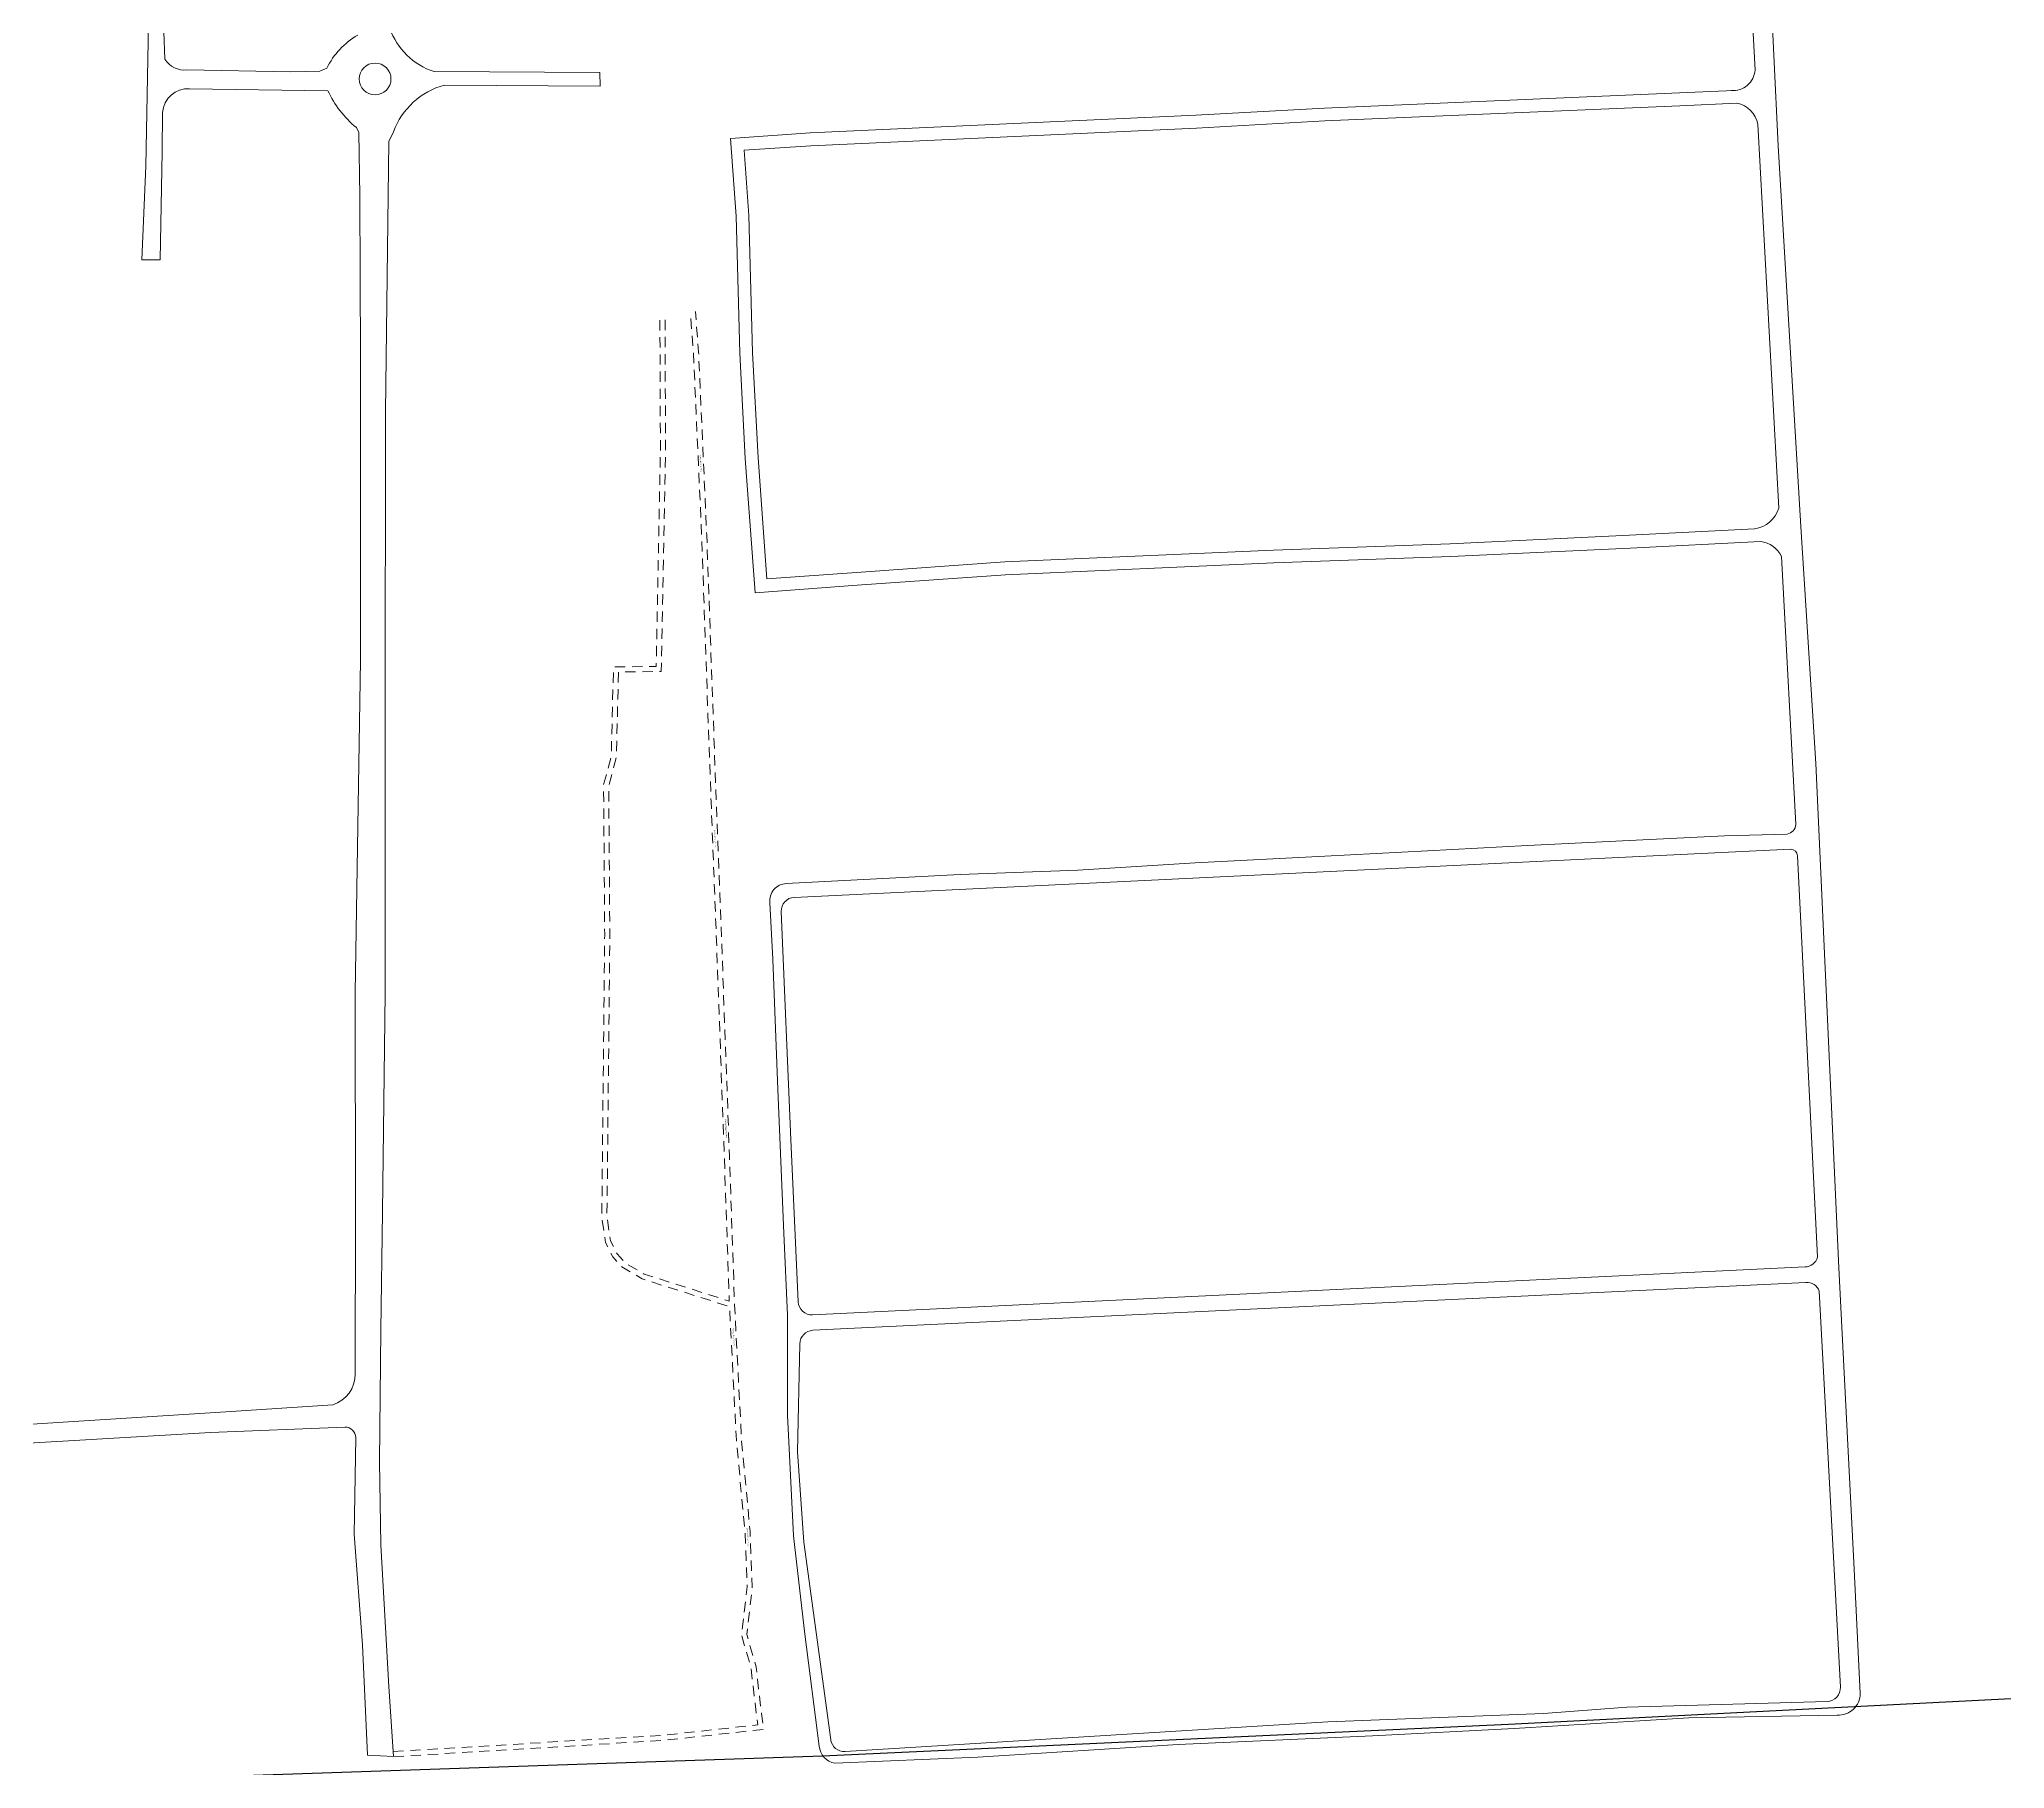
# Model space of a CAD drawing. Header units: metres. Extents: x 556238 to 587446, y 1177111 to 1219372.
# Drawn here: x 579595 to 580740, y 1193131 to 1194139 of the extents above; entities that cross this region are included whole.
import ezdxf

# ---------------------------------------------------------------- set-up
doc = ezdxf.new("R2010")
doc.units = ezdxf.units.M
doc.header["$MEASUREMENT"] = 0
doc.linetypes.add('Xr_Nen GT$0$MON', pattern=[10, 6, -4])
doc.layers.add('VUNG CONG NGHIEP', color=8, linetype='Continuous')
doc.layers.add('Xr_Nen GT$0$DUONG NHUA', color=38, linetype='Continuous', lineweight=0)
doc.layers.add('Xr_Nen GT$0$DUONG_DA', color=38, linetype='Xr_Nen GT$0$MON', lineweight=0)
doc.styles.add('Xr_Nen GT$0$ROMANC', font='romanc.shx')

msp = doc.modelspace()

# ---------------------------------------------------------------- linework, layer by layer
at = {"layer": 'VUNG CONG NGHIEP', "ltscale": 5}
msp.add_polyline3d([(582420.03026, 1193738.83439, 0), (582308.72901, 1193229.96251, 0), (581999.88899, 1193225.33083, 0), (581735.56861, 1193213.36488, 0), (581348.89422, 1193193.96371, 0), (580850.30903, 1193176.96013, 0), (580450.98959, 1193156.54806, 0), (580051.23884, 1193138.11147, 0), (577907.20261, 1193065.23337, 0), (577560.03087, 1193109.667, 0), (577628.46521, 1193854.00833, 0), (577667.52975, 1193964.30377, 0), (578100.5298, 1194651.68227, 0), (579296.4656, 1194655.99136, 0), (579787.13401, 1194716.85365, 0), (580352.57548, 1194870.63588, 0), (580941.1956, 1194483.72204, 0), (582420.03026, 1193738.83439, 0)], close=True, dxfattribs=at)
at = {"layer": 'Xr_Nen GT$0$DUONG NHUA', "flags": 128}
for points in [[(580561.09356, 1194741.68454), (580594.65341, 1194120.94836, -0.4213221886), (580580.65004, 1194109.0945)], [(580049.35926, 1193143.97291, 0.3468045232), (580058.57083, 1193133.9383), (580141.89184, 1193137.39729), (580258.46251, 1193144.9073), (580371.83912, 1193150.00907), (580454.38046, 1193154.13067), (580556.11968, 1193160.34327), (580642.55694, 1193161.94822, 0.4285116294), (580655.9052, 1193174.561), (580652.45133, 1193247.09877), (580645.34788, 1193384.41896), (580643.499, 1193422.795), (580630.1135, 1193716.80536), (580621.4228, 1193854.87728), (580608.16294, 1194076.86736), (580600.51072, 1194235.50304), (580591.49313, 1194388.91135), (580587.033, 1194438.008), (580579.87037, 1194616.96428), (580571.97534, 1194722.65583, -0.6359637694), (580583.58343, 1194729.99362)], [(579658.63618, 1194148.05829), (579656.96912, 1194065.05668), (579654.6285, 1194010.31967), (579665.32693, 1194010.31967), (579666.59006, 1194073.45309), (579666.8048, 1194096.30385, -0.4068315715), (579682.48442, 1194110.14301), (579763.05337, 1194108.97207, 0.1074009724), (579779.67282, 1194087.42545), (579781.09775, 1194084.64801), (579781.65988, 1194047.60547), (579782.10988, 1193953.5624), (579782.00296, 1193776.98525), (579778.986, 1193583.123), (579779.16265, 1193454.21276), (579778.98303, 1193360.84663, -0.3293878068), (579765.92003, 1193342.82009), (579703.64217, 1193338.75571), (579553.71643, 1193329.33934)], [(579578.68235, 1193319.96323), (579694.61014, 1193326.81939), (579772.97737, 1193329.90718, -0.4079262304), (579779.38481, 1193323.68433), (579778.42109, 1193267.49069), (579783.22376, 1193202.9086), (579786.09, 1193138.652), (579801.3448, 1193137.78594), (579798.70041, 1193178.58968), (579793.87669, 1193261.18304), (579793.12046, 1193309.64502), (579793.88116, 1193386.43448), (579794.82674, 1193455.191), (579796.553, 1193582.969), (579796.47477, 1193741.77599), (579796.67448, 1193921.8375), (579798.5874, 1194079.34604), (579801.24075, 1194084.9444, -0.2422001983), (579831.0689, 1194112.24069), (579921.7393, 1194111.64677), (579921.59082, 1194119.66341), (579824.97444, 1194120.10881, -0.2393920144), (579799.23583, 1194145.39918)], [(579780.50534, 1194141.42609, 0.1417659026), (579762.38646, 1194122.087), (579758.43064, 1194120.26676), (579741.23318, 1194119.95459), (579680.96102, 1194121.05778, -0.2826938763), (579668.11295, 1194127.27329), (579667.50263, 1194143.19412)], [(580582.58344, 1194109.0567), (580550.55672, 1194107.70926), (580343.70325, 1194098.82958), (580268.77086, 1194094.68026), (580044.1364, 1194084.33367), (579997.67341, 1194081.18985), (580000.90449, 1194035.9063), (580003.08694, 1193955.95174), (580006.23453, 1193894.56603), (580011.96354, 1193816.30667), (580071.57964, 1193820.63698), (580157.97588, 1193826.813), (580314.34146, 1193833.69315), (580417.40064, 1193837.38205), (580521.88075, 1193842.31135), (580597.81037, 1193846.16092, -0.2607410633), (580609.98324, 1193837.40162), (580618.4273, 1193681.21707, -0.3408973365), (580613.40313, 1193675.57763), (580576.94113, 1193674.52878), (580462.14483, 1193668.88179), (580403.79264, 1193665.9173), (580343.89526, 1193662.66968), (580268.51929, 1193658.93273), (580200.13274, 1193654.6241), (580131.4294, 1193651.94854), (580067.81575, 1193648.75345), (580030.18614, 1193646.70851, 0.4453569303), (580020.6516, 1193635.56818), (580022.33713, 1193602.68823), (580025.26818, 1193526.60791), (580028.80425, 1193443.0337), (580030.96785, 1193395.10266), (580030.88932, 1193336.94263), (580034.3655, 1193266.58344), (580040.9257, 1193209.14109), (580049.35926, 1193143.97291)]]:
    msp.add_lwpolyline(points, format="xyb", dxfattribs=at)
for points in [[(580596.36072, 1194089.36926), (580608.46272, 1193865.52577, -0.2863565166), (580594.43335, 1193853.49934), (580521.51414, 1193849.80239), (580417.08976, 1193844.87573), (580314.04247, 1193841.18725), (580157.54357, 1193834.30123), (580071.04058, 1193828.11758), (580018.89626, 1193824.33), (580013.7205, 1193895.0319), (580010.5817, 1193956.24613), (580008.3972, 1194036.2757), (580005.69014, 1194074.21513), (580044.56215, 1194076.84533), (580269.15074, 1194087.18981), (580344.07143, 1194091.33848), (580550.88999, 1194100.21666), (580584.04541, 1194101.74285, -0.3024905093)], [(580034.82399, 1193638.72713), (580615.27496, 1193666.7435, -0.4132710114), (580619.46251, 1193662.95385), (580631.05866, 1193428.97645, -0.3193362388), (580623.76967, 1193423.24395), (580045.42768, 1193395.32937, -0.415371539), (580037.04984, 1193402.96597), (580032.85718, 1193497.59538), (580027.21688, 1193630.39697, -0.4125207687)], [(580056.0685, 1193147.66203), (580040.38437, 1193262.88607), (580036.65515, 1193315.45298), (580038.09013, 1193378.52342, -0.3935743664), (580045.70238, 1193386.33215), (580624.28395, 1193414.25829, -0.3213429972), (580632.11269, 1193409.20032), (580644.41477, 1193178.38472, -0.4209751282), (580636.65267, 1193169.97654), (580519.90025, 1193166.65776), (580471.38733, 1193162.95515), (580345.71699, 1193157.98719), (580064.48464, 1193140.756, -0.3926749316)]]:
    msp.add_lwpolyline(points, format="xyb", close=True, dxfattribs=at)
msp.add_lwpolyline([(580632.11269, 1193409.20032), (580644.41477, 1193178.38472)], dxfattribs=at)
at = {"layer": 'Xr_Nen GT$0$DUONG NHUA'}
msp.add_circle((579790.59994, 1194115.79344), 9.26649, dxfattribs=at)
at = {"layer": 'Xr_Nen GT$0$DUONG_DA', "flags": 128}
for points in [[(579801.16699, 1193140.78067), (579859.39952, 1193144.23818), (579958.90178, 1193150.2871), (580013.69468, 1193156.36628), (580012.73302, 1193162.53234), (580009.65091, 1193189.53989), (580004.13481, 1193208.69595), (580007.37777, 1193236.71981), (580006.12321, 1193268.83175), (580001.1156, 1193322.21038), (579997.10834, 1193400.12452), (579946.13222, 1193416.3418), (579934.37521, 1193423.28617), (579929.04753, 1193429.19118), (579924.89907, 1193437.60014), (579922.69061, 1193452.21311), (579924.37627, 1193616.9451), (579923.74546, 1193704.38545), (579928.1966, 1193720.58027), (579929.49915, 1193772.99504), (579954.4114, 1193773.34548), (579956.85049, 1193898.15252), (579956.54578, 1193975.37873)], [(579801.3448, 1193137.78594), (579859.57945, 1193141.24358), (579959.15837, 1193147.29716), (580017.07419, 1193153.72282), (580015.71367, 1193162.87249), (580012.60314, 1193190.12912), (580007.18404, 1193208.94833), (580010.38453, 1193236.60525), (580009.11773, 1193269.03056), (580004.1084, 1193322.42762), (580000.05167, 1193401.30332), (579997.06692, 1193488.04023), (579992.14671, 1193623.78876), (579989.38107, 1193694.61014), (579987.5473, 1193745.67986), (579983.84206, 1193849.84577), (579979.07533, 1193956.82071), (579977.29048, 1193980.16916)], [(579959.54576, 1193975.39057), (579959.8506, 1193898.12913), (579957.35415, 1193770.38658), (579932.42654, 1193770.03592), (579931.18656, 1193720.13897), (579926.74838, 1193703.99131), (579927.37638, 1193616.94058), (579925.69292, 1193452.42325), (579927.79572, 1193438.50937), (579931.55378, 1193430.89176), (579936.29557, 1193425.63613), (579947.36543, 1193419.09763), (579996.98073, 1193403.31327), (579994.06879, 1193487.93431), (579989.14883, 1193623.6759), (579986.38317, 1193694.49778), (579984.54923, 1193745.57221), (579980.84444, 1193849.72567), (579976.08043, 1193956.63955), (579974.2992, 1193979.9405)]]:
    msp.add_lwpolyline(points, dxfattribs=at)

# ---------------------------------------------------------------- texts
at = {"layer": 'Xr_Nen GT$0$DUONG_DA', "char_height": 0.8, "width": 23.4511944, "attachment_point": 1, "rotation": 273.55236928, "style": 'Xr_Nen GT$0$ROMANC'}
for insert in [(579980.53829, 1193897.01582), (579988.91305, 1193678.20112), (579995.21328, 1193509.24939), (579999.65194, 1193387.48273), (580007.94677, 1193271.10379)]:
    msp.add_mtext('{\\fTimes New Roman|b0|i1|c0|p18;Đường đang thi công}', dxfattribs=dict(at, insert=insert))

doc.saveas('drawing.dxf')
